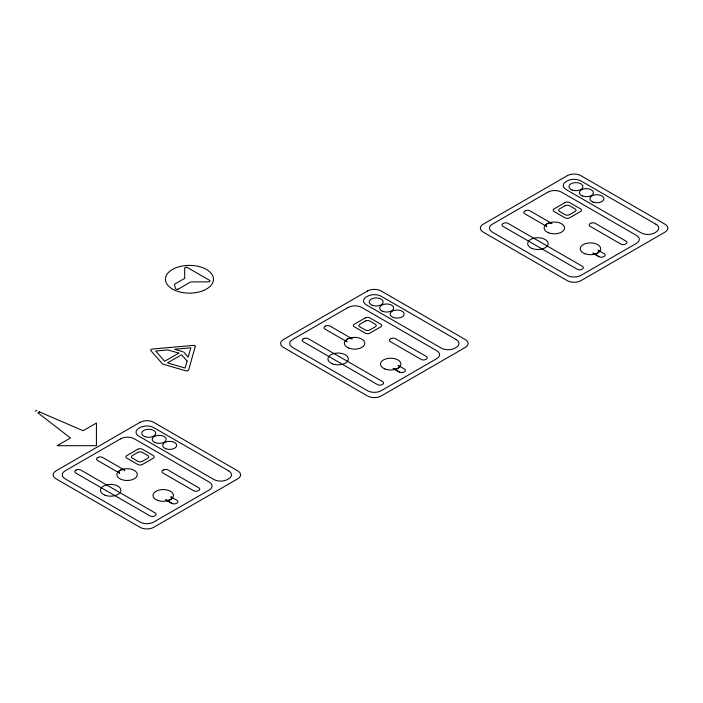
<?xml version="1.0" encoding="UTF-8"?>
<svg xmlns="http://www.w3.org/2000/svg" width="703" height="703" viewBox="0 0 703 703"><rect width="100%" height="100%" fill="white"/><g stroke="black" fill="none" stroke-linecap="round" stroke-linejoin="round"><path stroke-width="1.05" d="M35.15 411.202L36.67 410.324M178.114 289.188L190.777 281.894L208.65 281.877A1.617 0.931 0 0 0 209.687 280.409L187.244 267.448M183.035 351.772L174.581 349.294L190.838 347.774L188.202 357.159L183.914 352.273M599.097 256.692L592.866 253.098A3.225 1.863 0 0 0 597.427 253.098L597.998 252.764A3.225 1.863 0 0 0 597.998 250.127L604.229 253.73A3.225 1.863 0 0 1 604.229 256.358L603.657 256.692A3.225 1.863 0 0 1 599.097 256.692L594.773 254.126M399.348 372.019L393.118 368.416A3.225 1.863 0 0 0 397.678 368.416L398.25 368.091A3.225 1.863 0 0 0 398.25 365.455L404.48 369.049A3.225 1.863 0 0 1 404.48 371.685L403.909 372.019A3.225 1.863 0 0 1 399.348 372.019L395.024 369.453M171.866 503.348L165.636 499.754A3.225 1.863 0 0 0 170.196 499.754L170.767 499.42A3.225 1.863 0 0 0 170.767 496.793L176.998 500.387A3.225 1.863 0 0 1 176.998 503.023L176.427 503.348A3.225 1.863 0 0 1 171.866 503.348L167.542 500.782M187.165 267.448A1.573 0.905 0 0 0 184.696 268.054L184.678 278.37L174.862 284.038A1.617 0.931 0 0 0 174.414 284.864L175.618 288.731A1.608 0.931 0 0 0 178.114 289.188M195.249 346.421L188.659 369.98A2.004 1.16 0 0 1 185.768 370.824L163.21 364.224A2.021 1.169 0 0 1 162.331 363.715L150.899 350.692A2.012 1.16 0 0 1 152.366 349.022L194.072 345.34A2.206 1.274 0 0 1 195.047 345.902L195.249 346.421M187.112 361.034L185.144 368.047L167.49 362.889L181.594 354.743L187.112 361.034M39.377 411.888L37.857 412.766L70.476 438.004L57.145 445.702L96.425 445.702L96.425 423.021L83.095 430.719L39.377 411.888M178.755 353.108L164.66 361.254L155.714 351.061L167.859 349.918L178.755 353.108M140.038 422.336L55.959 470.887A9.666 5.58 0 0 0 55.959 478.778L140.038 527.32A9.666 5.58 0 0 0 153.711 527.32L237.79 478.778A9.666 5.58 0 0 0 237.79 470.887L153.711 422.336A9.666 5.58 0 0 0 140.038 422.336M367.52 291.007L283.441 339.549A9.666 5.58 0 0 0 283.441 347.44L367.52 395.982A9.666 5.58 0 0 0 381.193 395.982L465.272 347.44A9.666 5.58 0 0 0 465.272 339.549L381.193 291.007A9.666 5.58 0 0 0 367.52 291.007M567.268 175.68L483.189 224.222A9.666 5.58 0 0 0 483.189 232.113L567.268 280.664A9.666 5.58 0 0 0 580.942 280.664L665.029 232.113A9.666 5.58 0 0 0 665.029 224.222L580.942 175.68A9.666 5.58 0 0 0 567.268 175.68M120.626 438.804L65.071 470.887A9.666 5.58 0 0 0 65.071 478.778L140.038 522.057A9.666 5.58 0 0 0 153.711 522.057L209.266 489.982A9.666 5.58 0 0 0 209.266 482.091L134.299 438.804A9.666 5.58 0 0 0 120.626 438.804M348.108 307.475L292.553 339.549A9.666 5.58 0 0 0 292.553 347.44L367.52 390.719A9.666 5.58 0 0 0 381.193 390.719L436.748 358.644A9.666 5.58 0 0 0 436.748 350.753L361.781 307.475A9.666 5.58 0 0 0 348.108 307.475M547.865 192.147L492.302 224.222A9.666 5.58 0 0 0 492.302 232.113L567.268 275.4A9.666 5.58 0 0 0 580.942 275.4L636.505 243.326A9.666 5.58 0 0 0 636.505 235.426L561.539 192.147A9.666 5.58 0 0 0 547.865 192.147M76.24 470.035L75.669 470.36A3.225 1.863 0 0 0 75.669 472.996L150.055 515.94A3.225 1.863 0 0 0 154.616 515.94L155.187 515.607A3.225 1.863 0 0 0 155.187 512.979L80.801 470.035A3.225 1.863 0 0 0 76.24 470.035M98.051 457.442L97.48 457.767A3.225 1.863 0 0 0 97.48 460.403L119.624 473.189A3.225 1.863 0 0 1 119.624 470.562L120.204 470.228A3.225 1.863 0 0 1 124.756 470.228L102.612 457.442A3.225 1.863 0 0 0 98.051 457.442M303.722 338.697L303.151 339.031A3.225 1.863 0 0 0 303.151 341.658L377.537 384.603A3.225 1.863 0 0 0 382.098 384.603L382.669 384.277A3.225 1.863 0 0 0 382.669 381.641L308.283 338.697A3.225 1.863 0 0 0 303.722 338.697M325.533 326.104L324.962 326.438A3.225 1.863 0 0 0 324.962 329.066L347.106 341.851A3.225 1.863 0 0 1 347.106 339.224L347.686 338.89A3.225 1.863 0 0 1 352.238 338.89L330.094 326.104A3.225 1.863 0 0 0 325.533 326.104M503.471 223.369L502.9 223.703A3.225 1.863 0 0 0 502.9 226.331L577.286 269.284A3.225 1.863 0 0 0 581.847 269.284L582.418 268.95A3.225 1.863 0 0 0 582.418 266.323L508.032 223.369A3.225 1.863 0 0 0 503.471 223.369M525.282 210.777L524.71 211.111A3.225 1.863 0 0 0 524.71 213.738L546.855 226.533A3.225 1.863 0 0 1 546.855 223.897L547.435 223.563A3.225 1.863 0 0 1 551.987 223.563L529.842 210.777A3.225 1.863 0 0 0 525.282 210.777M137.814 449.235L126.883 455.544A3.225 1.863 0 0 0 126.883 458.171L137.814 464.481A3.225 1.863 0 0 0 142.366 464.481L153.298 458.171A3.225 1.863 0 0 0 153.298 455.544L142.366 449.235A3.225 1.863 0 0 0 137.814 449.235M365.296 317.897L354.365 324.206A3.225 1.863 0 0 0 354.365 326.842L365.296 333.152A3.225 1.863 0 0 0 369.848 333.152L380.78 326.842A3.225 1.863 0 0 0 380.78 324.206L369.848 317.897A3.225 1.863 0 0 0 365.296 317.897M565.045 202.569L554.113 208.879A3.225 1.863 0 0 0 554.113 211.515L565.045 217.825A3.225 1.863 0 0 0 569.597 217.825L580.529 211.515A3.225 1.863 0 0 0 580.529 208.879L569.597 202.569A3.225 1.863 0 0 0 565.045 202.569M137.814 452.407L132.384 455.544A3.225 1.863 0 0 0 132.384 458.171L137.814 461.309A3.225 1.863 0 0 0 142.366 461.309L147.797 458.171A3.225 1.863 0 0 0 147.797 455.544L142.366 452.407A3.225 1.863 0 0 0 137.814 452.407M365.296 321.069L359.866 324.206A3.225 1.863 0 0 0 359.866 326.842L365.296 329.971A3.225 1.863 0 0 0 369.848 329.971L375.279 326.842A3.225 1.863 0 0 0 375.279 324.206L369.848 321.069A3.225 1.863 0 0 0 365.296 321.069M565.045 205.751L559.614 208.879A3.225 1.863 0 0 0 559.614 211.515L565.045 214.643A3.225 1.863 0 0 0 569.597 214.643L575.028 211.515A3.225 1.863 0 0 0 575.028 208.879L569.597 205.751A3.225 1.863 0 0 0 565.045 205.751M163.43 469.999L162.859 470.333A3.225 1.863 0 0 0 162.859 472.97L193.677 490.756A3.225 1.863 0 0 0 198.237 490.756L198.808 490.43A3.225 1.863 0 0 0 198.808 487.794L167.991 469.999A3.225 1.863 0 0 0 163.43 469.999M390.912 338.67L390.341 338.995A3.225 1.863 0 0 0 390.341 341.632L421.159 359.426A3.225 1.863 0 0 0 425.719 359.426L426.29 359.092A3.225 1.863 0 0 0 426.29 356.465L395.473 338.67A3.225 1.863 0 0 0 390.912 338.67M590.669 223.343L590.089 223.677A3.225 1.863 0 0 0 590.089 226.304L620.907 244.099A3.225 1.863 0 0 0 625.468 244.099L626.039 243.765A3.225 1.863 0 0 0 626.039 241.138L595.221 223.343A3.225 1.863 0 0 0 590.669 223.343M655.908 224.222L580.942 180.943A9.666 5.58 0 0 0 567.268 180.943A31.969 18.454 0 0 0 565.599 181.928A9.666 5.58 0 0 0 566.091 189.52L641.057 232.798A9.666 5.58 0 0 0 654.203 233.08A31.969 18.454 0 0 0 656.4 231.814A9.666 5.58 0 0 0 655.908 224.222M456.159 339.549L381.193 296.271A9.666 5.58 0 0 0 367.52 296.271A31.969 18.454 0 0 0 365.85 297.255A9.666 5.58 0 0 0 366.342 304.838L441.308 348.126A9.666 5.58 0 0 0 454.454 348.407A31.969 18.454 0 0 0 456.651 347.133A9.666 5.58 0 0 0 456.159 339.549M228.677 470.887L153.711 427.6A9.666 5.58 0 0 0 140.038 427.6A31.969 18.454 0 0 0 138.368 428.593A9.666 5.58 0 0 0 138.86 436.176L213.826 479.455A9.666 5.58 0 0 0 226.972 479.745A31.969 18.454 0 0 0 229.169 478.471A9.666 5.58 0 0 0 228.677 470.887M175.355 290.497A24.025 13.875 0 0 0 213.352 280.699A24.025 13.875 0 0 0 179.652 266.595A24.025 13.875 0 0 0 175.355 290.497M157.569 500.351A10.211 5.896 0 0 0 173.413 495.817A10.211 5.896 0 0 0 158.685 490.158A10.211 5.896 0 0 0 157.569 500.351M105.019 495.193A10.211 5.896 0 0 0 120.863 490.659A10.211 5.896 0 0 0 106.135 485A10.211 5.896 0 0 0 105.019 495.193M121.443 479.499A10.211 5.896 0 0 0 137.287 474.956A10.211 5.896 0 0 0 122.559 469.305A10.211 5.896 0 0 0 121.443 479.499M165.803 448.751A6.995 4.033 0 0 0 176.655 445.649A6.995 4.033 0 0 0 166.567 441.774A6.995 4.033 0 0 0 165.803 448.751M155.328 442.705A6.995 4.033 0 0 0 166.172 439.595A6.995 4.033 0 0 0 156.092 435.728A6.995 4.033 0 0 0 155.328 442.705M144.844 436.651A6.995 4.033 0 0 0 155.697 433.549A6.995 4.033 0 0 0 145.609 429.674A6.995 4.033 0 0 0 144.844 436.651M584.799 253.695A10.211 5.896 0 0 0 600.643 249.152A10.211 5.896 0 0 0 585.915 243.502A10.211 5.896 0 0 0 584.799 253.695M532.25 248.537A10.211 5.896 0 0 0 548.094 244.003A10.211 5.896 0 0 0 533.366 238.343A10.211 5.896 0 0 0 532.25 248.537M548.674 232.834A10.211 5.896 0 0 0 564.518 228.299A10.211 5.896 0 0 0 549.79 222.64A10.211 5.896 0 0 0 548.674 232.834M593.033 202.095A6.995 4.033 0 0 0 603.886 198.984A6.995 4.033 0 0 0 593.798 195.118A6.995 4.033 0 0 0 593.033 202.095M582.559 196.04A6.995 4.033 0 0 0 593.402 192.938A6.995 4.033 0 0 0 583.323 189.063A6.995 4.033 0 0 0 582.559 196.04M572.075 189.995A6.995 4.033 0 0 0 582.928 186.884A6.995 4.033 0 0 0 572.84 183.017A6.995 4.033 0 0 0 572.075 189.995M385.051 369.013A10.211 5.896 0 0 0 400.895 364.479A10.211 5.896 0 0 0 386.167 358.82A10.211 5.896 0 0 0 385.051 369.013M332.501 363.864A10.211 5.896 0 0 0 348.345 359.321A10.211 5.896 0 0 0 333.617 353.671A10.211 5.896 0 0 0 332.501 363.864M348.925 348.161A10.211 5.896 0 0 0 364.769 343.626A10.211 5.896 0 0 0 350.041 337.967A10.211 5.896 0 0 0 348.925 348.161M393.285 317.422A6.995 4.033 0 0 0 404.137 314.311A6.995 4.033 0 0 0 394.049 310.445A6.995 4.033 0 0 0 393.285 317.422M382.81 311.367A6.995 4.033 0 0 0 393.654 308.266A6.995 4.033 0 0 0 383.574 304.39A6.995 4.033 0 0 0 382.81 311.367M372.326 305.322A6.995 4.033 0 0 0 383.179 302.211A6.995 4.033 0 0 0 373.091 298.344A6.995 4.033 0 0 0 372.326 305.322"/></g></svg>
